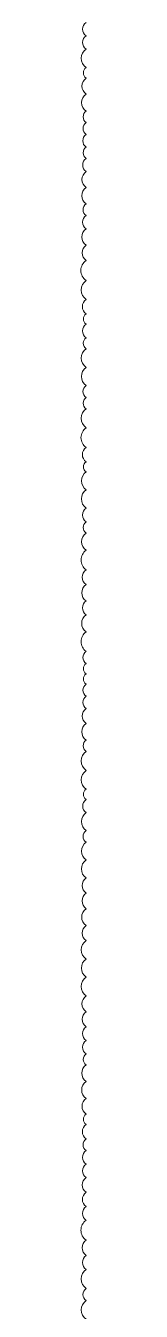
# Model space of a CAD drawing. Header units: metres. Extents: x 8 to 2416, y -346 to 476.
# Drawn here: x 92.32 to 92.49, y -211.45 to -169.16 of the extents above; entities that cross this region are included whole.
import ezdxf

# ---------------------------------------------------------------- set-up
doc = ezdxf.new("R2010")
doc.units = ezdxf.units.M
doc.linetypes.add('0', pattern=[0])
doc.layers.get('0').update_dxf_attribs({"color": 250, "linetype": '0', "lineweight": 20})

msp = doc.modelspace()

# ---------------------------------------------------------------- linework, layer by layer
at = {"color": 1}
msp.add_lwpolyline([(92.49111, -169.05318, 0.52056705), (92.49111, -169.48923, 0.52056705), (92.49111, -169.92723, 0.52056705), (92.49111, -170.5369, 0.52056705), (92.49111, -170.88395, 0.52056705), (92.49111, -171.4067, 0.52056705), (92.49111, -171.97039, 0.52056705), (92.49111, -172.34576, 0.52056705), (92.49111, -172.7336, 0.52056705), (92.49111, -173.15476, 0.52056705), (92.49111, -173.52406, 0.52056705), (92.49111, -173.95722, 0.52056705), (92.49111, -174.48286, 0.52056705), (92.49111, -175.01878, 0.52056705), (92.49111, -175.40797, 0.52056705), (92.49111, -175.84329, 0.52056705), (92.49111, -176.38071, 0.52056705), (92.49111, -176.88182, 0.52056705), (92.49111, -177.54122, 0.52056705), (92.49111, -178.16671, 0.52056705), (92.49111, -178.63719, 0.52056705), (92.49111, -178.9775, 0.52056705), (92.49111, -179.42337, 0.52056705), (92.49111, -179.78557, 0.52056705), (92.49111, -180.39882, 0.52056705), (92.49111, -180.99494, 0.52056705), (92.49111, -181.39275, 0.52056705), (92.49111, -181.76002, 0.52056705), (92.49111, -182.38541, 0.52056705), (92.49111, -183.03298, 0.52056705), (92.49111, -183.50295, 0.52056705), (92.49111, -183.83686, 0.52056705), (92.49111, -184.42505, 0.52056705), (92.49111, -185.02647, 0.52056705), (92.49111, -185.48394, 0.52056705), (92.49111, -185.84786, 0.52056705), (92.49111, -186.416, 0.52056705), (92.49111, -187.05827, 0.52056705), (92.49111, -187.54533, 0.52056705), (92.49111, -188.08086, 0.52056705), (92.49111, -188.536, 0.52056705), (92.49111, -189.09638, 0.52056705), (92.49111, -189.73825, 0.52056705), (92.49111, -190.14249, 0.52056705), (92.49111, -190.4772, 0.52056705), (92.49111, -190.81996, 0.52056705), (92.49111, -191.21655, 0.52056705), (92.49111, -191.62196, 0.52056705), (92.49111, -192.11081, 0.52056705), (92.49111, -192.65685, 0.52056705), (92.49111, -193.03066, 0.52056705), (92.49111, -193.65794, 0.52056705), (92.49111, -194.2765, 0.52056705), (92.49111, -194.61325, 0.52056705), (92.49111, -195.04478, 0.52056705), (92.49111, -195.63449, 0.52056705), (92.49111, -196.01695, 0.52056705), (92.49111, -196.60123, 0.52056705), (92.49111, -197.19385, 0.52056705), (92.49111, -197.69158, 0.52056705), (92.49111, -198.20295, 0.52056705), (92.49111, -198.76162, 0.52056705), (92.49111, -199.25465, 0.52056705), (92.49111, -199.85963, 0.52056705), (92.49111, -200.45242, 0.52056705), (92.49111, -201.07106, 0.52056705), (92.49111, -201.59724, 0.52056705), (92.49111, -202.08659, 0.52056705), (92.49111, -202.53905, 0.52056705), (92.49111, -202.98103, 0.52056705), (92.49111, -203.34111, 0.52056705), (92.49111, -203.88382, 0.52056705), (92.49111, -204.44395, 0.52056705), (92.49111, -204.96084, 0.52056705), (92.49111, -205.29903, 0.52056705), (92.49111, -205.77606, 0.52056705), (92.49111, -206.16223, 0.52056705), (92.49111, -206.60883, 0.52056705), (92.49111, -207.04956, 0.52056705), (92.49111, -207.53165, 0.52056705), (92.49111, -208.00181, 0.52056705), (92.49111, -208.45428, 0.52056705), (92.49111, -209.10449, 0.52056705), (92.49111, -209.60819, 0.52056705), (92.49111, -210.06934, 0.52056705), (92.49111, -210.69718, 0.52056705), (92.49111, -211.09563, 0.52056705), (92.49111, -211.70669, 0.52056705)], format="xyb", dxfattribs=at)

doc.saveas('drawing.dxf')
